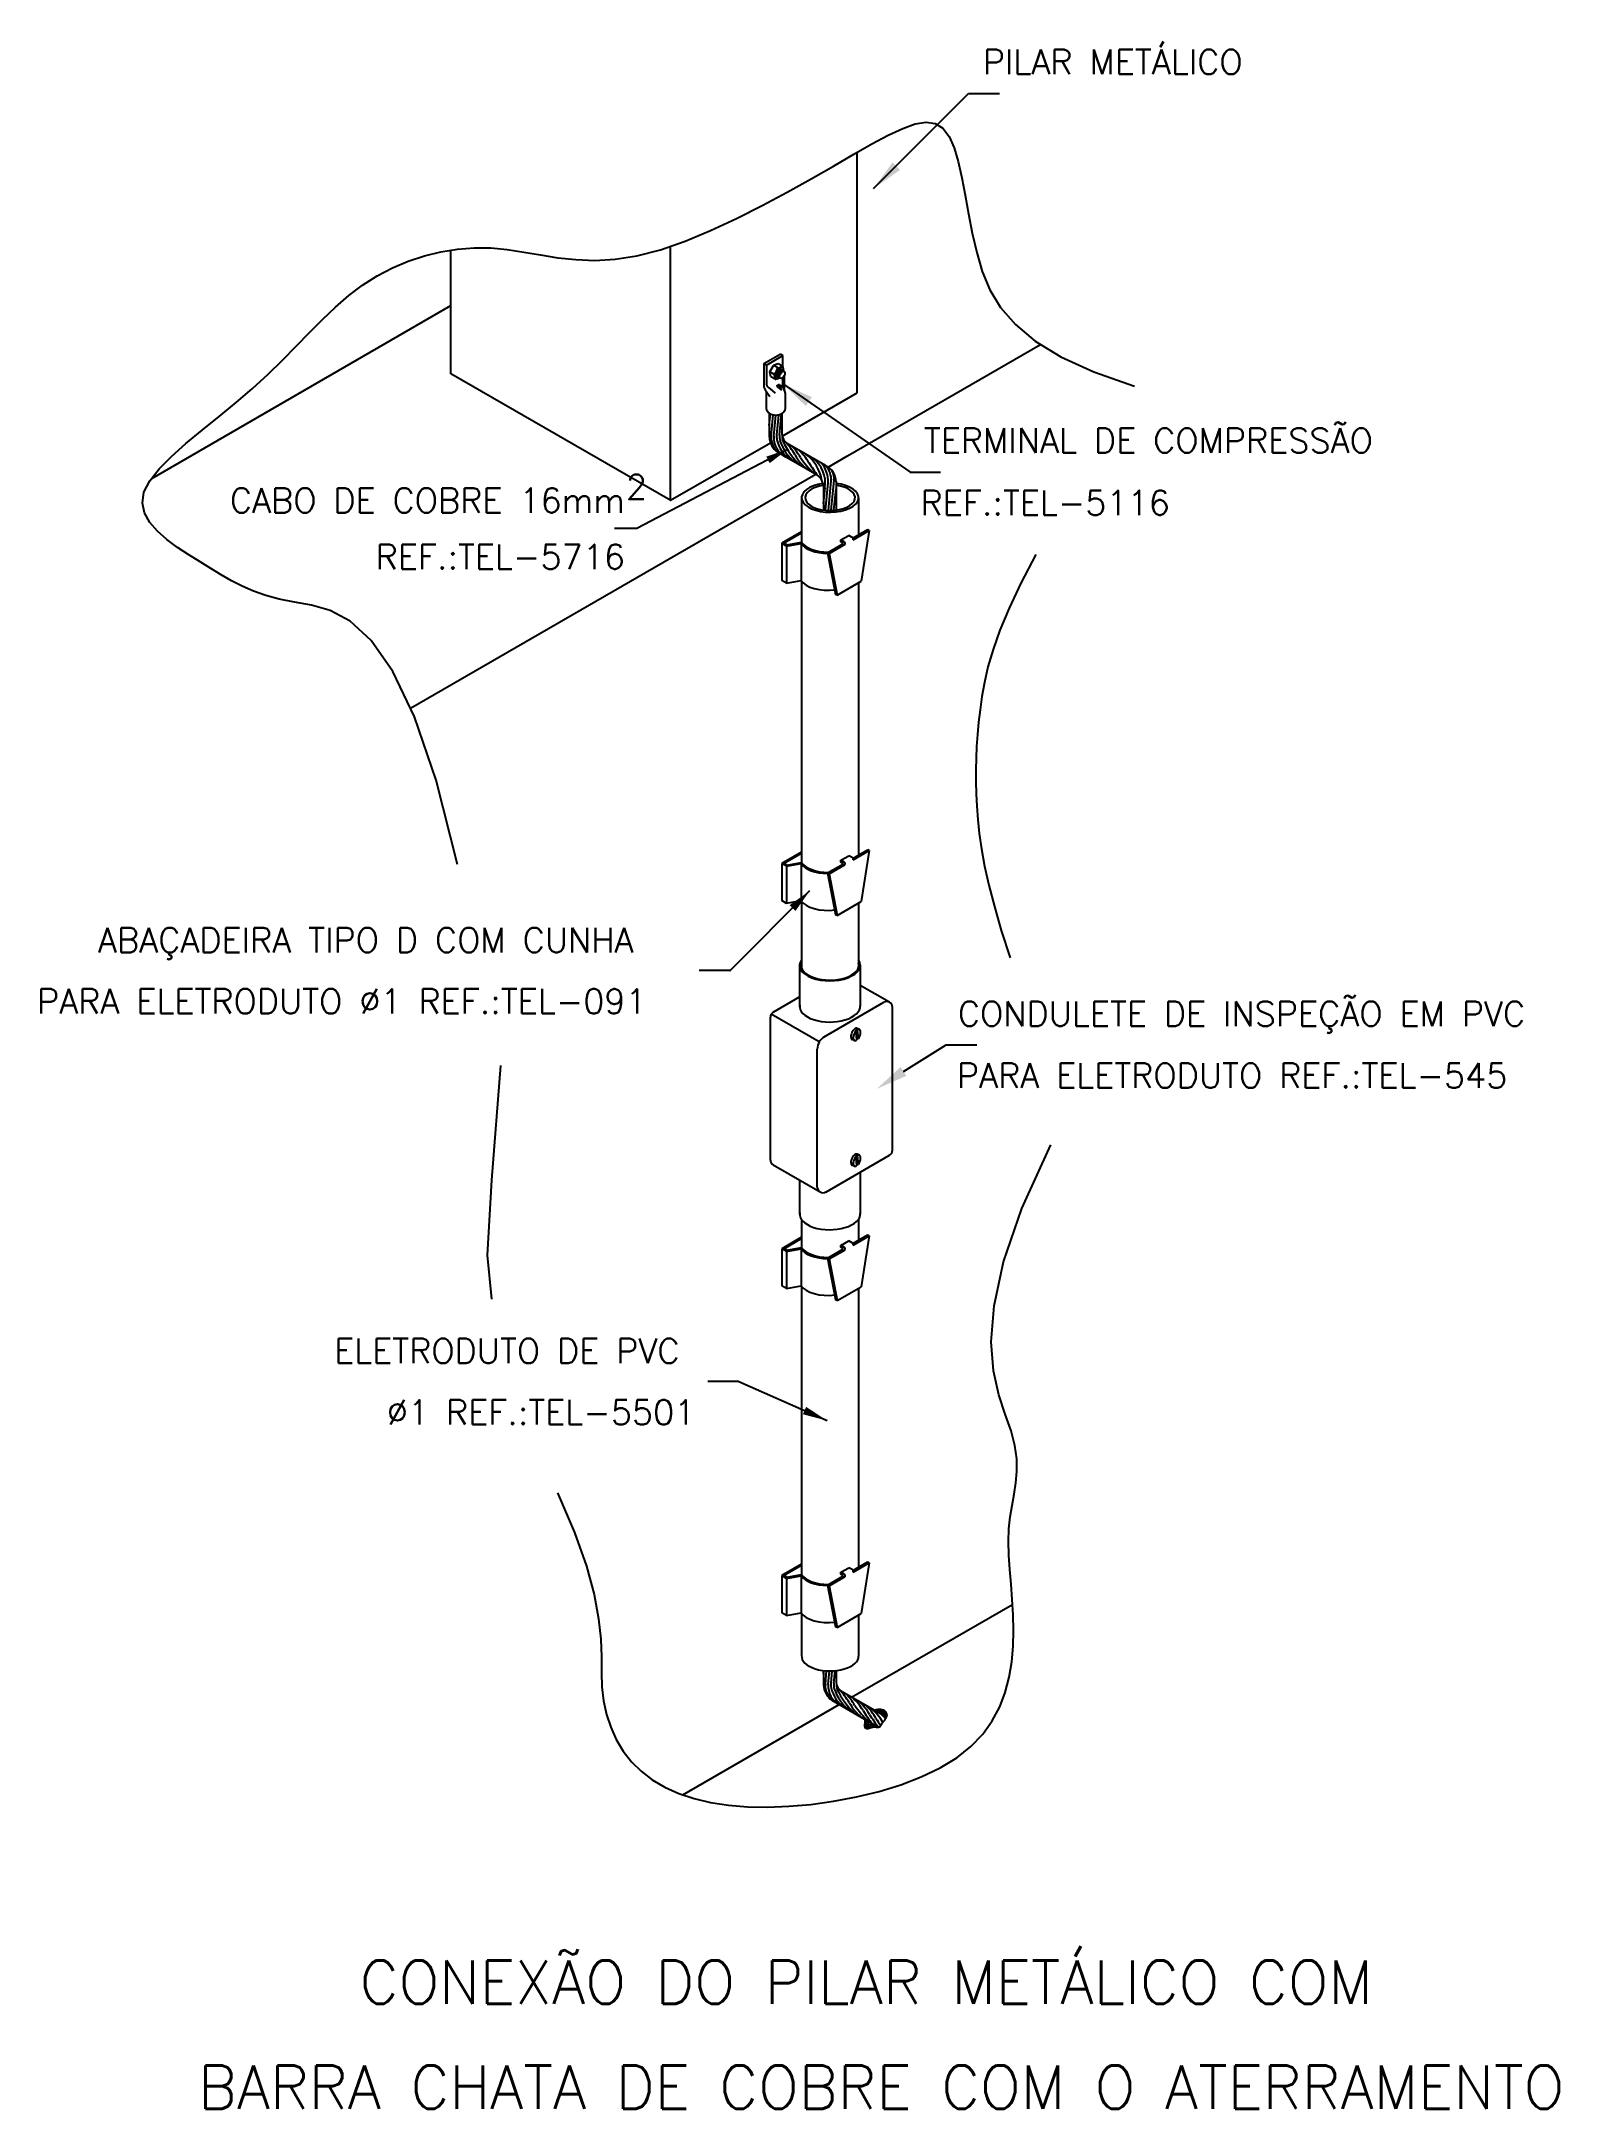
# Model space of a CAD drawing. Header units: millimetres. Extents: x -4898.9 to -4886.6, y -4655.7 to -4638.9.
import ezdxf
from ezdxf.enums import TextEntityAlignment as Align

# ---------------------------------------------------------------- set-up
doc = ezdxf.new("R2010")
doc.units = ezdxf.units.MM
doc.header["$LTSCALE"] = 10
doc.layers.add('Termotécnica', color=7, linetype='Continuous')
doc.styles.add('r140', font='romans.shx')
doc.styles.add('r80', font='romans.shx')

msp = doc.modelspace()

# ---------------------------------------------------------------- linework, layer by layer
at = {"layer": 'Termotécnica', "color": 2, "ltscale": 1.6}
for p, q in [((-4892.177, -4640.119), (-4891.406, -4639.348)), ((-4891.404, -4639.347), (-4891.155, -4639.347)), ((-4893.068, -4641.539), (-4892.934, -4641.462)), ((-4893.068, -4641.539), (-4893.068, -4641.718)), ((-4893.047, -4641.551), (-4893.068, -4641.539)), ((-4893.047, -4641.551), (-4892.913, -4641.474)), ((-4893.047, -4641.551), (-4893.047, -4641.706)), ((-4892.913, -4641.474), (-4892.934, -4641.462)), ((-4892.913, -4641.564), (-4892.913, -4641.474)), ((-4893.048, -4641.762), (-4893.018, -4641.807)), ((-4893.016, -4641.743), (-4892.975, -4641.779)), ((-4892.94, -4641.71), (-4892.965, -4641.721)), ((-4892.965, -4641.721), (-4892.923, -4641.756)), ((-4892.923, -4641.756), (-4892.94, -4641.71)), ((-4892.916, -4641.701), (-4891.884, -4642.418)), ((-4892.913, -4641.734), (-4892.913, -4641.651)), ((-4891.882, -4642.419), (-4891.633, -4642.419)), ((-4891.934, -4647.281), (-4891.589, -4647.064)), ((-4891.589, -4647.064), (-4891.339, -4647.064))]:
    msp.add_line(p, q, dxfattribs=at)
at = {"layer": 'Termotécnica', "color": 2}
for p, q in [((-4891.406, -4639.348), (-4891.404, -4639.347)), ((-4892.311, -4641.777), (-4892.311, -4639.826)), ((-4893.824, -4642.65), (-4893.824, -4640.586)), ((-4895.606, -4641.621), (-4895.606, -4640.619)), ((-4893.018, -4641.607), (-4892.988, -4641.554)), ((-4893.01, -4641.646), (-4893.018, -4641.607)), ((-4892.986, -4641.625), (-4893.018, -4641.607)), ((-4892.95, -4641.541), (-4892.988, -4641.554)), ((-4892.956, -4641.572), (-4892.988, -4641.554)), ((-4892.915, -4641.561), (-4892.95, -4641.541)), ((-4892.933, -4641.584), (-4892.933, -4641.589)), ((-4892.924, -4641.587), (-4892.925, -4641.594)), ((-4892.916, -4641.591), (-4892.917, -4641.599)), ((-4892.906, -4641.599), (-4892.912, -4641.565)), ((-4892.908, -4641.596), (-4892.908, -4641.6)), ((-4893.827, -4642.648), (-4895.606, -4641.621)), ((-4893.047, -4641.902), (-4893.047, -4641.763)), ((-4892.976, -4641.666), (-4893.01, -4641.646)), ((-4892.938, -4641.655), (-4892.971, -4641.666)), ((-4892.963, -4641.642), (-4892.956, -4641.638)), ((-4892.955, -4641.647), (-4892.947, -4641.643)), ((-4892.947, -4641.652), (-4892.939, -4641.647)), ((-4892.902, -4641.636), (-4892.902, -4641.75)), ((-4892.919, -4642.127), (-4892.311, -4641.777)), ((-4892.892, -4641.902), (-4892.892, -4641.781)), ((-4892.876, -4642.236), (-4894.098, -4642.878)), ((-4893.825, -4642.648), (-4893.014, -4642.181)), ((-4891.884, -4642.418), (-4891.882, -4642.419)), ((-4893.827, -4642.648), (-4893.825, -4642.648)), ((-4892.761, -4642.627), (-4892.761, -4642.989)), ((-4892.299, -4642.627), (-4892.299, -4642.928)), ((-4894.098, -4642.878), (-4894.278, -4642.878)), ((-4892.761, -4642.948), (-4892.761, -4642.988)), ((-4892.761, -4643.305), (-4892.761, -4645.586)), ((-4892.299, -4643.317), (-4892.299, -4645.526)), ((-4893.341, -4646.462), (-4892.693, -4645.814)), ((-4892.761, -4645.902), (-4892.761, -4646.446)), ((-4892.299, -4645.915), (-4892.299, -4646.435)), ((-4893.344, -4646.463), (-4893.592, -4646.463)), ((-4893.344, -4646.463), (-4893.341, -4646.462)), ((-4892.299, -4648.48), (-4892.299, -4648.65)), ((-4892.761, -4648.492), (-4892.761, -4648.709)), ((-4892.761, -4649.026), (-4892.761, -4651.362)), ((-4892.299, -4649.039), (-4892.299, -4651.302)), ((-4893.273, -4649.797), (-4893.521, -4649.797)), ((-4893.273, -4649.797), (-4893.27, -4649.797)), ((-4893.27, -4649.797), (-4892.555, -4650.113)), ((-4892.761, -4651.678), (-4892.761, -4652.024)), ((-4892.299, -4651.691), (-4892.299, -4652.023))]:
    msp.add_line(p, q, dxfattribs=at)
at = {"layer": 'Termotécnica', "color": 3}
for p, q in [((-4898.034, -4642.471), (-4895.606, -4641.069)), ((-4892.39, -4642.288), (-4890.824, -4641.383)), ((-4893.023, -4641.942), (-4893.023, -4642.136)), ((-4892.921, -4641.945), (-4892.921, -4642.111)), ((-4892.655, -4642.432), (-4892.953, -4642.26)), ((-4892.566, -4642.367), (-4892.878, -4642.186)), ((-4895.935, -4644.334), (-4892.647, -4642.436)), ((-4892.546, -4642.378), (-4892.39, -4642.288)), ((-4892.584, -4642.531), (-4892.584, -4642.726)), ((-4892.482, -4642.496), (-4892.482, -4642.727)), ((-4892.761, -4642.904), (-4892.922, -4642.997)), ((-4892.761, -4642.915), (-4892.903, -4642.997)), ((-4892.443, -4642.97), (-4892.378, -4642.933)), ((-4892.351, -4642.949), (-4892.378, -4642.933)), ((-4892.345, -4642.955), (-4892.225, -4642.886)), ((-4892.343, -4642.968), (-4892.213, -4642.893)), ((-4892.213, -4642.893), (-4892.278, -4643.305)), ((-4892.213, -4642.893), (-4892.225, -4642.886)), ((-4892.883, -4643.02), (-4892.922, -4642.997)), ((-4892.922, -4642.997), (-4892.922, -4643.298)), ((-4892.882, -4643.01), (-4892.903, -4642.997)), ((-4892.883, -4643.02), (-4892.766, -4642.998)), ((-4892.883, -4643.02), (-4892.883, -4643.32)), ((-4892.882, -4643.01), (-4892.761, -4642.987)), ((-4892.766, -4642.998), (-4892.766, -4643.298)), ((-4892.55, -4643.073), (-4892.42, -4642.998)), ((-4892.55, -4643.073), (-4892.485, -4643.411)), ((-4892.538, -4643.08), (-4892.55, -4643.073)), ((-4892.538, -4643.08), (-4892.408, -4643.005)), ((-4892.538, -4643.08), (-4892.473, -4643.418)), ((-4892.443, -4642.985), (-4892.443, -4642.97)), ((-4892.416, -4642.986), (-4892.443, -4642.97)), ((-4892.42, -4642.998), (-4892.443, -4642.985)), ((-4892.343, -4642.968), (-4892.343, -4642.963)), ((-4892.883, -4643.32), (-4892.922, -4643.298)), ((-4892.883, -4643.32), (-4892.766, -4643.298)), ((-4892.473, -4643.418), (-4892.485, -4643.411)), ((-4892.473, -4643.418), (-4892.278, -4643.305)), ((-4892.761, -4645.502), (-4892.922, -4645.595)), ((-4892.922, -4645.595), (-4892.922, -4645.895)), ((-4892.883, -4645.617), (-4892.922, -4645.595)), ((-4892.761, -4645.512), (-4892.903, -4645.595)), ((-4892.882, -4645.608), (-4892.903, -4645.595)), ((-4892.883, -4645.617), (-4892.766, -4645.595)), ((-4892.883, -4645.617), (-4892.883, -4645.918)), ((-4892.882, -4645.608), (-4892.761, -4645.585)), ((-4892.766, -4645.595), (-4892.766, -4645.895)), ((-4892.55, -4645.671), (-4892.42, -4645.596)), ((-4892.538, -4645.678), (-4892.408, -4645.603)), ((-4892.443, -4645.568), (-4892.378, -4645.531)), ((-4892.416, -4645.584), (-4892.443, -4645.568)), ((-4892.443, -4645.583), (-4892.443, -4645.568)), ((-4892.42, -4645.596), (-4892.443, -4645.583)), ((-4892.351, -4645.546), (-4892.378, -4645.531)), ((-4892.345, -4645.553), (-4892.225, -4645.483)), ((-4892.343, -4645.565), (-4892.213, -4645.49)), ((-4892.343, -4645.565), (-4892.343, -4645.561)), ((-4892.213, -4645.49), (-4892.278, -4645.903)), ((-4892.213, -4645.49), (-4892.225, -4645.483)), ((-4892.538, -4645.678), (-4892.55, -4645.671)), ((-4892.55, -4645.671), (-4892.485, -4646.008)), ((-4892.538, -4645.678), (-4892.473, -4646.015)), ((-4892.883, -4645.918), (-4892.922, -4645.895)), ((-4892.883, -4645.917), (-4892.766, -4645.895)), ((-4892.473, -4646.015), (-4892.278, -4645.903)), ((-4892.473, -4646.015), (-4892.485, -4646.008)), ((-4892.777, -4646.421), (-4892.777, -4646.756)), ((-4892.285, -4646.417), (-4892.285, -4646.752)), ((-4892.047, -4646.72), (-4892.285, -4646.583)), ((-4892.991, -4646.8), (-4892.777, -4646.677)), ((-4892.577, -4647), (-4892.093, -4646.72)), ((-4892.024, -4647.92), (-4892.024, -4646.76)), ((-4893.014, -4648), (-4893.014, -4646.84)), ((-4892.619, -4647.042), (-4893.007, -4646.817)), ((-4892.314, -4646.941), (-4892.327, -4646.952)), ((-4892.321, -4646.955), (-4892.327, -4646.952)), ((-4892.321, -4646.955), (-4892.315, -4647.027)), ((-4892.309, -4646.944), (-4892.314, -4646.941)), ((-4892.314, -4646.941), (-4892.308, -4647.013)), ((-4892.291, -4646.941), (-4892.31, -4646.932)), ((-4892.309, -4646.944), (-4892.303, -4647.016)), ((-4892.634, -4648.219), (-4892.634, -4647.099)), ((-4892.333, -4647.029), (-4892.352, -4647.021)), ((-4892.308, -4647.013), (-4892.316, -4647.02)), ((-4892.303, -4647.016), (-4892.308, -4647.013)), ((-4892.565, -4648.259), (-4892.047, -4647.96)), ((-4892.314, -4647.961), (-4892.327, -4647.972)), ((-4892.321, -4647.974), (-4892.327, -4647.972)), ((-4892.321, -4647.974), (-4892.315, -4648.046)), ((-4892.314, -4647.961), (-4892.308, -4648.033)), ((-4892.309, -4647.963), (-4892.314, -4647.961)), ((-4892.291, -4647.961), (-4892.31, -4647.952)), ((-4892.309, -4647.963), (-4892.303, -4648.035)), ((-4892.611, -4648.259), (-4892.991, -4648.04)), ((-4892.333, -4648.049), (-4892.352, -4648.04)), ((-4892.308, -4648.033), (-4892.316, -4648.04)), ((-4892.303, -4648.035), (-4892.308, -4648.033)), ((-4892.285, -4648.097), (-4892.285, -4648.438)), ((-4892.777, -4648.163), (-4892.777, -4648.441)), ((-4892.761, -4648.625), (-4892.922, -4648.719)), ((-4892.761, -4648.636), (-4892.903, -4648.719)), ((-4892.345, -4648.677), (-4892.225, -4648.607)), ((-4892.343, -4648.689), (-4892.213, -4648.614)), ((-4892.213, -4648.614), (-4892.278, -4649.027)), ((-4892.213, -4648.614), (-4892.225, -4648.607)), ((-4892.922, -4648.719), (-4892.922, -4649.019)), ((-4892.883, -4648.741), (-4892.922, -4648.719)), ((-4892.882, -4648.731), (-4892.903, -4648.719)), ((-4892.883, -4648.741), (-4892.766, -4648.719)), ((-4892.883, -4648.741), (-4892.883, -4649.042)), ((-4892.882, -4648.731), (-4892.761, -4648.709)), ((-4892.766, -4648.719), (-4892.766, -4649.019)), ((-4892.55, -4648.795), (-4892.42, -4648.72)), ((-4892.538, -4648.802), (-4892.55, -4648.795)), ((-4892.55, -4648.795), (-4892.485, -4649.132)), ((-4892.538, -4648.802), (-4892.408, -4648.727)), ((-4892.538, -4648.802), (-4892.473, -4649.139)), ((-4892.443, -4648.692), (-4892.378, -4648.654)), ((-4892.416, -4648.707), (-4892.443, -4648.692)), ((-4892.443, -4648.706), (-4892.443, -4648.692)), ((-4892.42, -4648.72), (-4892.443, -4648.706)), ((-4892.351, -4648.67), (-4892.378, -4648.654)), ((-4892.343, -4648.689), (-4892.343, -4648.684)), ((-4892.883, -4649.042), (-4892.922, -4649.019)), ((-4892.883, -4649.041), (-4892.766, -4649.019)), ((-4892.473, -4649.139), (-4892.485, -4649.132)), ((-4892.473, -4649.139), (-4892.278, -4649.027)), ((-4892.761, -4651.278), (-4892.922, -4651.371)), ((-4892.761, -4651.289), (-4892.903, -4651.371)), ((-4892.443, -4651.344), (-4892.378, -4651.307)), ((-4892.351, -4651.322), (-4892.378, -4651.307)), ((-4892.345, -4651.329), (-4892.225, -4651.26)), ((-4892.343, -4651.342), (-4892.213, -4651.267)), ((-4892.213, -4651.267), (-4892.278, -4651.679)), ((-4892.213, -4651.267), (-4892.225, -4651.26)), ((-4892.883, -4651.394), (-4892.922, -4651.371)), ((-4892.922, -4651.371), (-4892.922, -4651.672)), ((-4892.882, -4651.384), (-4892.903, -4651.371)), ((-4892.883, -4651.394), (-4892.766, -4651.372)), ((-4892.883, -4651.394), (-4892.883, -4651.694)), ((-4892.882, -4651.384), (-4892.761, -4651.361)), ((-4892.766, -4651.372), (-4892.766, -4651.672)), ((-4892.55, -4651.447), (-4892.42, -4651.372)), ((-4892.55, -4651.447), (-4892.485, -4651.785)), ((-4892.538, -4651.454), (-4892.55, -4651.447)), ((-4892.538, -4651.454), (-4892.408, -4651.379)), ((-4892.538, -4651.454), (-4892.473, -4651.792)), ((-4892.443, -4651.359), (-4892.443, -4651.344)), ((-4892.416, -4651.36), (-4892.443, -4651.344)), ((-4892.42, -4651.372), (-4892.443, -4651.359)), ((-4892.343, -4651.342), (-4892.343, -4651.337)), ((-4892.355, -4652.358), (-4891.049, -4651.604)), ((-4892.883, -4651.694), (-4892.922, -4651.672)), ((-4892.883, -4651.694), (-4892.766, -4651.672)), ((-4892.473, -4651.792), (-4892.485, -4651.785)), ((-4892.473, -4651.792), (-4892.278, -4651.679)), ((-4892.583, -4652.14), (-4892.583, -4652.259)), ((-4892.481, -4652.141), (-4892.481, -4652.235)), ((-4892.073, -4652.52), (-4892.438, -4652.31)), ((-4892.126, -4652.49), (-4892.438, -4652.31)), ((-4893.725, -4653.149), (-4892.456, -4652.416)), ((-4892.14, -4652.599), (-4892.513, -4652.384)), ((-4892.215, -4652.556), (-4892.513, -4652.384))]:
    msp.add_line(p, q, dxfattribs=at)
at = {"layer": 'Termotécnica', "color": 1}
for p, q in [((-4892.94, -4641.71), (-4892.94, -4641.742)), ((-4893.023, -4642.042), (-4893.014, -4641.947)), ((-4893.009, -4642.128), (-4892.992, -4641.955)), ((-4892.986, -4642.129), (-4892.97, -4641.957)), ((-4892.963, -4642.12), (-4892.947, -4641.955)), ((-4892.94, -4642.12), (-4892.924, -4641.946)), ((-4892.584, -4642.675), (-4892.571, -4642.543)), ((-4892.566, -4642.728), (-4892.545, -4642.506)), ((-4892.544, -4642.73), (-4892.521, -4642.489)), ((-4892.521, -4642.73), (-4892.498, -4642.485)), ((-4892.499, -4642.729), (-4892.482, -4642.554)), ((-4892.583, -4652.165), (-4892.58, -4652.14)), ((-4892.568, -4652.251), (-4892.558, -4652.142)), ((-4892.546, -4652.253), (-4892.536, -4652.143)), ((-4892.522, -4652.243), (-4892.513, -4652.143)), ((-4892.5, -4652.244), (-4892.49, -4652.142))]:
    msp.add_line(p, q, dxfattribs=at)
for points in [[(-4895.553, -4645.601), (-4895.725, -4644.919), (-4895.901, -4644.405), (-4896.078, -4644.036), (-4896.253, -4643.785), (-4896.423, -4643.629), (-4896.585, -4643.542), (-4896.737, -4643.499), (-4896.875, -4643.475), (-4896.999, -4643.45), (-4897.109, -4643.42), (-4897.208, -4643.385), (-4897.3, -4643.345), (-4897.386, -4643.301), (-4897.47, -4643.253), (-4897.554, -4643.202), (-4897.641, -4643.148), (-4897.732, -4643.091), (-4897.824, -4643.03), (-4897.911, -4642.967), (-4897.988, -4642.899), (-4898.05, -4642.827), (-4898.092, -4642.751), (-4898.11, -4642.67), (-4898.097, -4642.583), (-4898.05, -4642.491), (-4897.974, -4642.394), (-4897.874, -4642.293), (-4897.756, -4642.188), (-4897.625, -4642.079), (-4897.488, -4641.968), (-4897.349, -4641.855), (-4897.215, -4641.741), (-4897.089, -4641.625), (-4896.972, -4641.51), (-4896.861, -4641.397), (-4896.754, -4641.287), (-4896.649, -4641.181), (-4896.543, -4641.081), (-4896.435, -4640.988), (-4896.323, -4640.903), (-4896.204, -4640.828), (-4896.081, -4640.763), (-4895.953, -4640.709), (-4895.821, -4640.665), (-4895.687, -4640.632), (-4895.552, -4640.61), (-4895.417, -4640.599), (-4895.282, -4640.601), (-4895.149, -4640.614), (-4895.015, -4640.634), (-4894.88, -4640.657), (-4894.74, -4640.68), (-4894.594, -4640.696), (-4894.44, -4640.702), (-4894.275, -4640.693), (-4894.098, -4640.665), (-4893.907, -4640.615), (-4893.706, -4640.545), (-4893.499, -4640.46), (-4893.289, -4640.362), (-4893.08, -4640.257), (-4892.877, -4640.149), (-4892.683, -4640.041), (-4892.502, -4639.937), (-4892.338, -4639.841), (-4892.19, -4639.756), (-4892.058, -4639.685), (-4891.941, -4639.631), (-4891.839, -4639.595), (-4891.751, -4639.581), (-4891.677, -4639.592), (-4891.615, -4639.63), (-4891.565, -4639.696), (-4891.524, -4639.788), (-4891.491, -4639.901), (-4891.462, -4640.031), (-4891.435, -4640.174), (-4891.407, -4640.325), (-4891.376, -4640.482), (-4891.34, -4640.638), (-4891.295, -4640.791), (-4891.233, -4640.94), (-4891.147, -4641.084), (-4891.027, -4641.223), (-4890.867, -4641.357), (-4890.658, -4641.484), (-4890.391, -4641.606), (-4890.059, -4641.721)], [(-4890.862, -4643.089), (-4890.982, -4643.319), (-4891.078, -4643.522), (-4891.152, -4643.701), (-4891.208, -4643.859), (-4891.249, -4644), (-4891.278, -4644.125), (-4891.298, -4644.24), (-4891.313, -4644.347), (-4891.325, -4644.449), (-4891.334, -4644.548), (-4891.341, -4644.644), (-4891.346, -4644.739), (-4891.348, -4644.834), (-4891.348, -4644.93), (-4891.345, -4645.028), (-4891.34, -4645.13), (-4891.332, -4645.237), (-4891.32, -4645.352), (-4891.302, -4645.476), (-4891.276, -4645.615), (-4891.242, -4645.769), (-4891.197, -4645.943), (-4891.141, -4646.139), (-4891.07, -4646.359)], [(-4895.205, -4647.234), (-4895.277, -4648.163), (-4895.313, -4648.77), (-4895.277, -4649.127)], [(-4894.741, -4650.699), (-4894.603, -4651.021), (-4894.507, -4651.294), (-4894.444, -4651.525), (-4894.408, -4651.72), (-4894.391, -4651.886), (-4894.386, -4652.029), (-4894.385, -4652.156), (-4894.381, -4652.274), (-4894.368, -4652.387), (-4894.344, -4652.497), (-4894.31, -4652.601), (-4894.265, -4652.701), (-4894.209, -4652.794), (-4894.142, -4652.88), (-4894.063, -4652.958), (-4893.973, -4653.027), (-4893.871, -4653.087), (-4893.758, -4653.138), (-4893.634, -4653.179), (-4893.5, -4653.21), (-4893.355, -4653.232), (-4893.201, -4653.245), (-4893.038, -4653.248), (-4892.865, -4653.241), (-4892.686, -4653.226), (-4892.501, -4653.2), (-4892.315, -4653.165), (-4892.132, -4653.121), (-4891.956, -4653.067), (-4891.79, -4653.004), (-4891.637, -4652.931), (-4891.502, -4652.848), (-4891.387, -4652.757), (-4891.292, -4652.657), (-4891.215, -4652.55), (-4891.154, -4652.436), (-4891.109, -4652.318), (-4891.076, -4652.195), (-4891.055, -4652.07), (-4891.044, -4651.943), (-4891.041, -4651.816), (-4891.044, -4651.689), (-4891.052, -4651.564), (-4891.061, -4651.44), (-4891.071, -4651.32), (-4891.079, -4651.205), (-4891.082, -4651.095), (-4891.079, -4650.991), (-4891.069, -4650.894), (-4891.054, -4650.801), (-4891.037, -4650.71), (-4891.023, -4650.619), (-4891.015, -4650.525), (-4891.016, -4650.424), (-4891.031, -4650.316), (-4891.061, -4650.196), (-4891.109, -4650.061), (-4891.162, -4649.903), (-4891.205, -4649.71), (-4891.222, -4649.473), (-4891.2, -4649.181), (-4891.122, -4648.825), (-4890.973, -4648.393), (-4890.74, -4647.877)], [(-4892.247, -4652.537), (-4892.248, -4652.549), (-4892.248, -4652.56), (-4892.249, -4652.569), (-4892.25, -4652.577), (-4892.251, -4652.583), (-4892.251, -4652.589), (-4892.251, -4652.594), (-4892.25, -4652.598), (-4892.249, -4652.601), (-4892.247, -4652.604), (-4892.244, -4652.606), (-4892.241, -4652.608), (-4892.237, -4652.609), (-4892.233, -4652.61), (-4892.228, -4652.61), (-4892.223, -4652.61), (-4892.218, -4652.609), (-4892.213, -4652.607), (-4892.208, -4652.605), (-4892.203, -4652.603), (-4892.197, -4652.602), (-4892.191, -4652.6), (-4892.185, -4652.599), (-4892.179, -4652.598), (-4892.173, -4652.597), (-4892.167, -4652.598), (-4892.16, -4652.598), (-4892.154, -4652.599), (-4892.148, -4652.599), (-4892.142, -4652.599), (-4892.137, -4652.599), (-4892.132, -4652.598), (-4892.128, -4652.596), (-4892.124, -4652.594), (-4892.12, -4652.591), (-4892.117, -4652.587), (-4892.115, -4652.583), (-4892.112, -4652.579), (-4892.109, -4652.574), (-4892.107, -4652.57), (-4892.104, -4652.566), (-4892.102, -4652.562), (-4892.099, -4652.558), (-4892.097, -4652.555), (-4892.094, -4652.551), (-4892.092, -4652.548), (-4892.089, -4652.545), (-4892.086, -4652.542), (-4892.084, -4652.538), (-4892.081, -4652.535), (-4892.079, -4652.532), (-4892.077, -4652.529), (-4892.075, -4652.525), (-4892.073, -4652.521), (-4892.071, -4652.517), (-4892.07, -4652.512), (-4892.069, -4652.508), (-4892.068, -4652.502), (-4892.069, -4652.497), (-4892.069, -4652.491), (-4892.071, -4652.486), (-4892.074, -4652.481), (-4892.078, -4652.475), (-4892.083, -4652.471), (-4892.09, -4652.466), (-4892.098, -4652.462), (-4892.108, -4652.46), (-4892.118, -4652.458), (-4892.13, -4652.457), (-4892.142, -4652.458), (-4892.155, -4652.46), (-4892.169, -4652.465)], [(-4892.146, -4652.47), (-4892.147, -4652.468), (-4892.148, -4652.466), (-4892.148, -4652.465), (-4892.147, -4652.464), (-4892.146, -4652.463), (-4892.145, -4652.463), (-4892.144, -4652.462), (-4892.143, -4652.462), (-4892.142, -4652.463), (-4892.141, -4652.463), (-4892.14, -4652.464), (-4892.139, -4652.464), (-4892.139, -4652.465), (-4892.139, -4652.466), (-4892.139, -4652.467), (-4892.138, -4652.468), (-4892.139, -4652.469), (-4892.139, -4652.471), (-4892.139, -4652.472), (-4892.14, -4652.473), (-4892.141, -4652.473), (-4892.142, -4652.473), (-4892.143, -4652.472), (-4892.146, -4652.47)], [(-4892.106, -4652.483), (-4892.108, -4652.481), (-4892.108, -4652.479), (-4892.108, -4652.477), (-4892.108, -4652.476), (-4892.107, -4652.476), (-4892.106, -4652.475), (-4892.104, -4652.475), (-4892.103, -4652.475), (-4892.102, -4652.475), (-4892.101, -4652.475), (-4892.1, -4652.476), (-4892.1, -4652.477), (-4892.099, -4652.477), (-4892.099, -4652.478), (-4892.099, -4652.479), (-4892.099, -4652.481), (-4892.099, -4652.482), (-4892.099, -4652.483), (-4892.1, -4652.484), (-4892.1, -4652.485), (-4892.101, -4652.485), (-4892.102, -4652.485), (-4892.104, -4652.484), (-4892.106, -4652.483)], [(-4892.236, -4652.56), (-4892.238, -4652.558), (-4892.238, -4652.557), (-4892.238, -4652.555), (-4892.238, -4652.554), (-4892.237, -4652.553), (-4892.236, -4652.553), (-4892.234, -4652.553), (-4892.233, -4652.553), (-4892.232, -4652.553), (-4892.231, -4652.553), (-4892.231, -4652.554), (-4892.23, -4652.554), (-4892.23, -4652.555), (-4892.229, -4652.556), (-4892.229, -4652.557), (-4892.229, -4652.558), (-4892.229, -4652.56), (-4892.229, -4652.561), (-4892.23, -4652.562), (-4892.23, -4652.563), (-4892.231, -4652.563), (-4892.232, -4652.563), (-4892.234, -4652.562), (-4892.236, -4652.561)], [(-4892.231, -4652.601), (-4892.233, -4652.599), (-4892.233, -4652.597), (-4892.233, -4652.595), (-4892.233, -4652.594), (-4892.232, -4652.594), (-4892.231, -4652.593), (-4892.229, -4652.593), (-4892.228, -4652.593), (-4892.227, -4652.593), (-4892.226, -4652.593), (-4892.225, -4652.594), (-4892.225, -4652.595), (-4892.225, -4652.595), (-4892.224, -4652.596), (-4892.224, -4652.597), (-4892.224, -4652.599), (-4892.224, -4652.6), (-4892.224, -4652.601), (-4892.225, -4652.602), (-4892.225, -4652.603), (-4892.226, -4652.603), (-4892.227, -4652.603), (-4892.229, -4652.602), (-4892.231, -4652.601)], [(-4892.177, -4652.592), (-4892.179, -4652.59), (-4892.18, -4652.588), (-4892.18, -4652.587), (-4892.179, -4652.586), (-4892.178, -4652.585), (-4892.177, -4652.584), (-4892.176, -4652.584), (-4892.174, -4652.584), (-4892.173, -4652.584), (-4892.172, -4652.585), (-4892.172, -4652.585), (-4892.171, -4652.586), (-4892.171, -4652.587), (-4892.171, -4652.588), (-4892.17, -4652.589), (-4892.17, -4652.59), (-4892.17, -4652.591), (-4892.17, -4652.592), (-4892.171, -4652.593), (-4892.171, -4652.594), (-4892.172, -4652.595), (-4892.174, -4652.594), (-4892.175, -4652.594), (-4892.177, -4652.592)]]:
    msp.add_lwpolyline(points, dxfattribs=at)
at = {"layer": 'Termotécnica', "color": 3}
for points in [[(-4892.31, -4646.932, 0.174705), (-4892.319, -4646.931, 0.104203), (-4892.332, -4646.938, 0.064948), (-4892.343, -4646.949, 0.051099), (-4892.353, -4646.966, 0.051099), (-4892.36, -4646.985, 0.064948), (-4892.361, -4647, 0.104203), (-4892.358, -4647.014, 0.174705), (-4892.352, -4647.021, 0.174705)], [(-4892.321, -4646.955, 0.016409), (-4892.324, -4646.958, 0.051099), (-4892.334, -4646.975, 0.051099), (-4892.341, -4646.993, 0.064948), (-4892.343, -4647.009, 0.104203), (-4892.339, -4647.023, 0.174705), (-4892.333, -4647.029, 0.174705)], [(-4892.303, -4647.016, 0.016409), (-4892.3, -4647.013, 0.051099), (-4892.29, -4646.996, 0.051099), (-4892.283, -4646.977, 0.064948), (-4892.282, -4646.961, 0.104203), (-4892.285, -4646.947, 0.174705), (-4892.291, -4646.941, 0.174705), (-4892.3, -4646.94, 0.06738), (-4892.309, -4646.944, 0.064948)], [(-4892.333, -4647.029, 0.174705), (-4892.324, -4647.03, 0.06738), (-4892.315, -4647.027, 0.064948)], [(-4892.31, -4647.952, 0.174705), (-4892.319, -4647.951, 0.104203), (-4892.332, -4647.957, 0.064948), (-4892.343, -4647.968, 0.051099), (-4892.353, -4647.986, 0.051099), (-4892.36, -4648.004, 0.064948), (-4892.361, -4648.02, 0.104203), (-4892.358, -4648.034, 0.174705), (-4892.352, -4648.04, 0.174705)], [(-4892.321, -4647.974, 0.016409), (-4892.324, -4647.977, 0.051099), (-4892.334, -4647.994, 0.051099), (-4892.341, -4648.013, 0.064948), (-4892.343, -4648.029, 0.104203), (-4892.339, -4648.043, 0.174705), (-4892.333, -4648.049, 0.174705)], [(-4892.303, -4648.035, 0.016409), (-4892.3, -4648.032, 0.051099), (-4892.29, -4648.015, 0.051099), (-4892.283, -4647.997, 0.064948), (-4892.282, -4647.981, 0.104203), (-4892.285, -4647.967, 0.174705), (-4892.291, -4647.961, 0.174705), (-4892.3, -4647.96, 0.06738), (-4892.309, -4647.963, 0.064948)], [(-4892.333, -4648.049, 0.174705), (-4892.324, -4648.05, 0.06738), (-4892.315, -4648.046, 0.064948)]]:
    msp.add_lwpolyline(points, format="xyb", dxfattribs=at)
at = {"layer": 'Termotécnica', "color": 2}
for centre, radius, start, end in [((-4893.036, -4641.561), 0.0809, 307.9969, 352.0248), ((-4892.951, -4641.526), 0.0468, 263.8108, 314.501), ((-4892.918, -4641.566), 0.00606, 10.8846, 60), ((-4892.912, -4641.601), 0.00606, 359.1317, 10.8846), ((-4893.024, -4641.653), 0.047, 345.5818, 36.1065), ((-4892.973, -4641.661), 0.00606, 240, 289.1165), ((-4892.94, -4641.649), 0.00606, 289.1165, 296.2919), ((-4892.986, -4641.794), 0.095, 8.2416, 53.8328)]:
    msp.add_arc(centre, radius, start, end, dxfattribs=at)
at = {"layer": 'Termotécnica', "color": 2, "ltscale": 1.6}
for centre, start, end in [((-4893.005, -4641.716), 181.9565, 227.0468), ((-4892.987, -4641.687), 197.037, 242.1272)]:
    msp.add_arc(centre, 0.0635, start, end, dxfattribs=at)
at = {"layer": 'Termotécnica', "color": 3}
for centre, radius, start, end in [((-4892.865, -4642.129), 0.158, 182.4748, 235.9591), ((-4892.821, -4642.103), 0.101, 184.4773, 235.5547), ((-4892.706, -4642.544), 0.123, 6.1482, 65.5118), ((-4892.626, -4642.497), 0.144, 359.6433, 65.2287), ((-4892.429, -4643.003), 0.0217, 353.8298, 50.7305), ((-4892.364, -4642.965), 0.0217, 353.8298, 50.7305), ((-4892.429, -4645.601), 0.0217, 353.8298, 50.7305), ((-4892.364, -4645.563), 0.0217, 353.8298, 50.7305), ((-4892.968, -4646.84), 0.046, 120, 180), ((-4892.07, -4646.76), 0.046, 0, 120), ((-4892.519, -4647.099), 0.115, 120, 180), ((-4892.07, -4647.92), 0.046, 300, 0), ((-4892.968, -4648), 0.046, 180, 240), ((-4892.588, -4648.219), 0.046, 180, 300), ((-4892.429, -4648.724), 0.0217, 353.8298, 50.7305), ((-4892.364, -4648.687), 0.0217, 353.8298, 50.7305), ((-4892.364, -4651.339), 0.0217, 353.8298, 50.7305), ((-4892.429, -4651.377), 0.0217, 353.8298, 50.7305), ((-4892.425, -4652.252), 0.158, 182.4748, 235.9591), ((-4892.381, -4652.227), 0.101, 184.4773, 235.5547)]:
    msp.add_arc(centre, radius, start, end, dxfattribs=at)
at = {"layer": 'Termotécnica', "color": 1}
for centre, radius, start, end in [((-4892.855, -4642.139), 0.154, 175.5967, 236.3468), ((-4892.812, -4642.14), 0.175, 176.0894, 243.1088), ((-4892.813, -4642.133), 0.151, 174.7461, 188.9417), ((-4892.713, -4642.107), 0.253, 191.3587, 236.7747), ((-4892.805, -4642.132), 0.135, 174.1767, 194.0882), ((-4892.586, -4642.05), 0.369, 198.1162, 232.0924), ((-4892.798, -4642.134), 0.121, 176.7059, 196.3461), ((-4892.298, -4641.873), 0.683, 205.5795, 226.2366), ((-4893.315, -4642.569), 0.578, 30.349, 43.2508), ((-4893.2, -4642.547), 0.495, 29.8381, 43.0292), ((-4892.44, -4642.064), 0.432, 209.5037, 231.0771), ((-4893.064, -4642.549), 0.416, 29.704, 47.9773), ((-4892.922, -4642.538), 0.329, 8.7396, 53.7546), ((-4892.053, -4641.797), 0.877, 215.0419, 226.1254), ((-4891.712, -4641.735), 1.162, 211.5268, 217.8531), ((-4892.819, -4642.507), 0.25, 351.6871, 52.7488), ((-4892.767, -4642.494), 0.222, 357.0227, 42.3252), ((-4892.687, -4642.479), 0.166, 356.2635, 42.0186), ((-4892.644, -4642.473), 0.146, 355.1795, 25.943), ((-4892.415, -4652.263), 0.154, 175.5967, 236.3468), ((-4892.371, -4652.264), 0.175, 176.0894, 243.1088), ((-4892.373, -4652.257), 0.151, 174.7461, 188.9417), ((-4892.273, -4652.23), 0.253, 191.3587, 236.7747), ((-4892.365, -4652.255), 0.135, 174.1767, 194.0882), ((-4892.145, -4652.174), 0.369, 198.1162, 232.0924), ((-4892.358, -4652.257), 0.121, 176.7059, 196.3461), ((-4891.858, -4651.996), 0.683, 205.5795, 226.2366), ((-4892.875, -4652.692), 0.578, 30.349, 43.2508), ((-4892.76, -4652.67), 0.495, 29.8381, 43.0292), ((-4892, -4652.187), 0.432, 209.5037, 231.0771), ((-4892, -4652.187), 0.432, 209.5037, 231.0771), ((-4892.624, -4652.672), 0.416, 29.704, 47.9773), ((-4892.624, -4652.672), 0.416, 29.704, 47.9773), ((-4891.612, -4651.92), 0.877, 215.0419, 226.1254), ((-4891.612, -4651.92), 0.877, 215.0419, 226.1254), ((-4892.571, -4652.703), 0.416, 29.704, 47.9773), ((-4891.272, -4651.858), 1.162, 211.5268, 217.8531), ((-4892.519, -4652.733), 0.416, 29.704, 47.9773), ((-4891.219, -4651.889), 1.162, 211.5268, 217.6923), ((-4892.466, -4652.764), 0.416, 29.704, 47.9773), ((-4892.395, -4652.804), 0.416, 40.708, 47.9773), ((-4891.804, -4652.34), 0.4, 207.8046, 218.179), ((-4891.114, -4651.95), 1.162, 211.5268, 211.7879)]:
    msp.add_arc(centre, radius, start, end, dxfattribs=at)
at = {"layer": 'Termotécnica', "color": 2}
for centre, major_axis, ratio, start_param, end_param in [((-4892.943, -4641.615), (0.0263, 0.0456), 0.500279, -0.868466, 4.143729), ((-4892.943, -4641.615), (0.0173, 0.0299), 0.500279, -0.455145, 3.411157), ((-4892.53, -4642.627), (0.231, 0), 0.509483, 1.823458, 7.645207), ((-4892.53, -4642.627), (0.203, 0), 0.509483, 1.844084, 7.616716), ((-4892.53, -4652.026), (0.231, 0), 0.509483, 3.088142, 6.306125)]:
    msp.add_ellipse(centre, major_axis=major_axis, ratio=ratio, start_param=start_param, end_param=end_param, dxfattribs=at)
at = {"layer": 'Termotécnica', "color": 1}
for centre in [(-4892.943, -4641.615), (-4892.935, -4641.619), (-4892.927, -4641.624)]:
    msp.add_ellipse(centre, major_axis=(0.0195, 0.0281), ratio=0.281547, start_param=0.017275, end_param=3.141593, dxfattribs=at)
at = {"layer": 'Termotécnica', "color": 2}
msp.add_ellipse((-4892.918, -4641.63), major_axis=(-0.0162, -0.0281), ratio=0.509483, dxfattribs=at)
at = {"layer": 'Termotécnica', "color": 2, "linetype": 'Continuous'}
msp.add_ellipse((-4892.97, -4641.902), major_axis=(0.0775, 0), ratio=0.708671, start_param=3.141593, end_param=6.283185, dxfattribs=at)
at = {"layer": 'Termotécnica', "color": 3}
for centre, major_axis, ratio, start_param, end_param in [((-4892.548, -4642.96), (-0.231, 0), 0.509483, 0.329863, 1.566094), ((-4892.542, -4642.951), (0.231, 0), 0.509483, 3.455557, 4.707687), ((-4892.548, -4643.26), (-0.231, 0), 0.509483, 0.329863, 1.816391), ((-4892.548, -4645.557), (-0.231, 0), 0.509483, 0.329863, 1.566094), ((-4892.542, -4645.549), (0.231, 0), 0.509483, 3.455557, 4.707687), ((-4892.548, -4645.857), (-0.231, 0), 0.509483, 0.329863, 1.816391), ((-4892.531, -4646.419), (0.246, 0.002), 0.516339, 2.787128, 6.618726), ((-4892.531, -4646.419), (-0.235, 0), 0.516339, -0.163283, 3.286629), ((-4892.531, -4646.753), (0.246, 0.002), 0.516339, 3.055363, 6.307012), ((-4892.531, -4648.438), (0.246, 0.002), 0.516339, 3.055363, 6.307012), ((-4892.548, -4648.681), (-0.231, 0), 0.509483, 0.329863, 1.566094), ((-4892.542, -4648.672), (0.231, 0), 0.509483, 3.455557, 4.707687), ((-4892.548, -4648.98), (-0.231, 0), 0.509483, 0.329863, 1.816391), ((-4892.548, -4651.333), (-0.231, 0), 0.509483, 0.329863, 1.566094), ((-4892.542, -4651.325), (0.231, 0), 0.509483, 3.455557, 4.707687), ((-4892.548, -4651.633), (-0.231, 0), 0.509483, 0.329863, 1.816391)]:
    msp.add_ellipse(centre, major_axis=major_axis, ratio=ratio, start_param=start_param, end_param=end_param, dxfattribs=at)
at = {"layer": 'Termotécnica', "color": 1}
for p in [(-4892.154, -4652.465), (-4892.133, -4652.472), (-4892.124, -4652.46), (-4892.124, -4652.479), (-4892.123, -4652.47), (-4892.115, -4652.483), (-4892.112, -4652.493), (-4892.111, -4652.464), (-4892.108, -4652.466), (-4892.096, -4652.494), (-4892.095, -4652.485), (-4892.093, -4652.477), (-4892.092, -4652.496), (-4892.084, -4652.502), (-4892.08, -4652.485), (-4892.076, -4652.504), (-4892.243, -4652.574), (-4892.242, -4652.552), (-4892.242, -4652.581), (-4892.239, -4652.567), (-4892.238, -4652.575), (-4892.231, -4652.586), (-4892.222, -4652.566), (-4892.218, -4652.576), (-4892.218, -4652.582), (-4892.215, -4652.599), (-4892.203, -4652.589), (-4892.199, -4652.578), (-4892.195, -4652.582), (-4892.183, -4652.586)]:
    msp.add_point(p, dxfattribs=at)
at = {"layer": 'Termotécnica', "color": 2, "ltscale": 1.6}
for points in [[(-4891.962, -4639.968), (-4892.023, -4639.907), (-4892.177, -4640.119)], [(-4892.678, -4641.812), (-4892.727, -4641.883), (-4892.916, -4641.701)], [(-4891.911, -4647.317), (-4891.958, -4647.245), (-4892.151, -4647.422)]]:
    msp.add_solid(points, dxfattribs=at)
at = {"layer": 'Termotécnica', "color": 2}
for points in [[(-4893.02, -4642.347), (-4893.048, -4642.294), (-4892.875, -4642.235)], [(-4892.811, -4645.979), (-4892.858, -4645.932), (-4892.693, -4645.814)], [(-4892.724, -4650.002), (-4892.751, -4650.062), (-4892.555, -4650.113)]]:
    msp.add_solid(points, dxfattribs=at)

# ---------------------------------------------------------------- texts
at = {"layer": 'Termotécnica', "color": 2, "ltscale": 1.6, "style": 'r80'}
for s, p in [('PILAR METÁLICO', (-4891.291, -4639.192)), ('TERMINAL DE COMPRESSÃO', (-4891.769, -4642.263)), ('REF.:TEL-5116', (-4891.796, -4642.768)), ('CONDULETE DE INSPEÇÃO EM PVC ', (-4891.493, -4646.913)), ('PARA ELETRODUTO REF.:TEL-545', (-4891.501, -4647.414))]:
    msp.add_text(s, height=0.2, dxfattribs=at).set_placement(p)
at = {"layer": 'Termotécnica', "color": 2, "style": 'r80'}
msp.add_text('2', height=0.2, dxfattribs=at).set_placement((-4894.187, -4642.64))
for s, p in [('CABO DE COBRE 16mm', (-4894.194, -4642.749)), ('REF.:TEL-5716', (-4894.194, -4643.206))]:
    msp.add_text(s, height=0.2, dxfattribs=at).set_placement(p, align=Align.RIGHT)
for s, p in [('ABAÇADEIRA TIPO D COM CUNHA', (-4898.47, -4646.215)), ('PARA ELETRODUTO %%c1 REF.:TEL-091', (-4898.964, -4646.712)), ('ELETRODUTO DE PVC', (-4896.554, -4649.548)), ('%%C1 REF.:TEL-5501', (-4896.126, -4650.046))]:
    msp.add_text(s, height=0.2, dxfattribs=at).set_placement(p, align=Align.MIDDLE_LEFT)
at = {"layer": 'Termotécnica', "color": 5, "style": 'r140'}
for s, p in [('CONEXÃO DO PILAR METÁLICO COM ', (-4892.116, -4654.948)), ('BARRA CHATA DE COBRE COM O ATERRAMENTO', (-4892.116, -4655.8))]:
    msp.add_text(s, height=0.35, dxfattribs=at).set_placement(p, align=Align.BOTTOM_CENTER)

doc.saveas('drawing.dxf')
